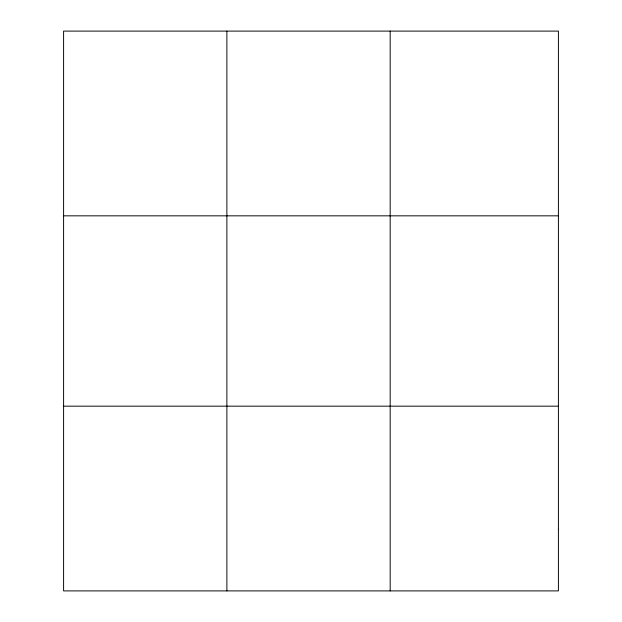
<?xml version="1.0" encoding="UTF-8"?>
<svg xmlns="http://www.w3.org/2000/svg" width="622" height="622" viewBox="0 0 622 622"><rect width="100%" height="100%" fill="white"/><g stroke="black" fill="none" stroke-linecap="round" stroke-linejoin="round"><path stroke-width="0.93" d="M226.882 31.1L226.882 590.9M390.173 31.1L390.173 590.9M63.592 215.834L558.408 215.834M63.592 406.166L558.408 406.166M558.408 529.322L558.408 590.9L63.592 590.9L63.592 31.1L558.408 31.1L558.408 529.322"/></g></svg>
